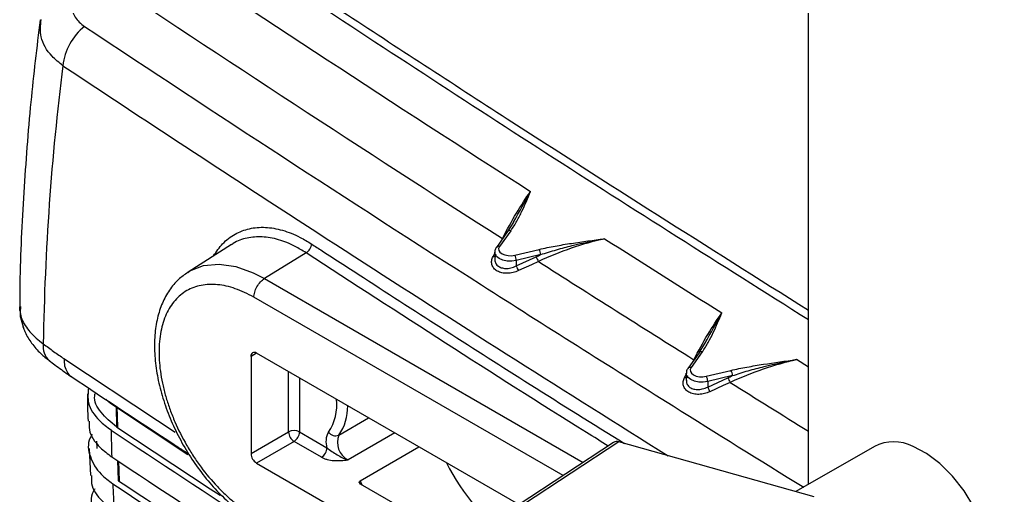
# Model space of a CAD drawing. Extents: x 14.8 to 109.8, y 1.6 to 86.6.
# Drawn here: x 15.322 to 19.073, y 69.121 to 70.959 of the extents above; entities that cross this region are included whole.
import ezdxf

# ---------------------------------------------------------------- set-up
doc = ezdxf.new("R2010")
doc.units = 0
doc.header["$MEASUREMENT"] = 0
doc.layers.add('OBJECT', color=7, linetype='CONTINUOUS')

msp = doc.modelspace()

# ---------------------------------------------------------------- linework, layer by layer
at = {"layer": 'OBJECT'}
for p, q in [((18.366, 69.1633), (18.366, 73.2906)), ((17.2179, 70.1433), (17.1742, 70.0824)), ((17.2276, 70.1756), (17.2054, 70.1399)), ((17.2057, 70.1398), (17.162, 70.0789)), ((17.1827, 70.1078), (17.1855, 70.1132)), ((17.1865, 70.113), (17.1855, 70.1132)), ((16.1407, 70.0905), (15.9729, 69.9838)), ((17.233, 70.0485), (17.3273, 70.071)), ((16.428, 70.0579), (16.2675, 69.9588)), ((17.1493, 70.044), (17.1557, 70.0563)), ((17.1557, 70.0602), (17.1557, 70.0327)), ((17.3331, 70.0508), (17.2387, 70.0282)), ((17.2387, 70.0073), (17.3156, 70.0429)), ((17.2387, 70.0282), (17.2387, 70.0073)), ((16.2675, 69.9588), (17.4974, 69.2487)), ((17.4193, 69.1976), (16.2265, 69.8862)), ((15.3257, 69.8503), (15.3241, 69.8279)), ((15.326, 69.8077), (15.3388, 69.7635)), ((17.9658, 69.7073), (17.9439, 69.6718)), ((16.2366, 69.6704), (16.2154, 69.6582)), ((16.2154, 69.6582), (16.2154, 69.2826)), ((17.249, 69.086), (16.2366, 69.6704)), ((17.9442, 69.6718), (17.9009, 69.6115)), ((17.9563, 69.6753), (17.9131, 69.615)), ((17.9211, 69.6397), (17.924, 69.6451)), ((17.925, 69.645), (17.924, 69.6451)), ((18.366, 69.6168), (18.3199, 69.6455)), ((16.3604, 69.3662), (16.3604, 69.599)), ((17.8883, 69.5768), (17.8947, 69.5891)), ((17.8947, 69.5928), (17.8947, 69.5655)), ((17.9719, 69.5811), (18.0672, 69.6039)), ((18.073, 69.5836), (17.9777, 69.5608)), ((16.4028, 69.5745), (16.4028, 69.3662)), ((17.9777, 69.5398), (18.0555, 69.5757)), ((17.9777, 69.5608), (17.9777, 69.5398)), ((15.6553, 69.4923), (15.6735, 69.4773)), ((15.6735, 69.4773), (15.9719, 69.2798)), ((15.6952, 69.4632), (15.6965, 69.3861)), ((15.6966, 69.4623), (15.6979, 69.3852)), ((15.698, 69.4641), (15.7004, 69.3848)), ((16.5539, 69.3543), (16.669, 69.4208)), ((16.2154, 69.2826), (16.3604, 69.3662)), ((16.4028, 69.3662), (16.5084, 69.3053)), ((16.77, 69.3625), (16.5897, 69.2584)), ((15.6187, 69.331), (15.6201, 69.3028)), ((16.3816, 69.3295), (16.2366, 69.2458)), ((16.4872, 69.2685), (16.3816, 69.3295)), ((17.6145, 69.3255), (17.2457, 69.0838)), ((17.6349, 69.3277), (17.2666, 69.0863)), ((18.3885, 69.116), (17.6349, 69.3277)), ((15.5915, 69.3027), (15.5962, 69.1975)), ((16.6369, 69.178), (16.8632, 69.3087)), ((18.6205, 69.3102), (18.3182, 69.1357)), ((15.7004, 69.2556), (15.7033, 69.1786)), ((15.7018, 69.2548), (15.7047, 69.1776)), ((15.7045, 69.253), (15.7068, 69.1773)), ((16.2366, 69.2458), (17.8948, 68.2886)), ((16.6369, 69.178), (16.6428, 69.1624)), ((17.2438, 68.8154), (16.6384, 69.1649))]:
    msp.add_line(p, q, dxfattribs=at)
at = {"layer": 'OBJECT', "flags": 128}
for points in [[(17.1742, 70.0824), (17.1709, 70.075), (17.1716, 70.0674), (17.176, 70.0602), (17.1839, 70.0541), (17.1945, 70.0495), (17.207, 70.047), (17.2201, 70.0466), (17.233, 70.0485)], [(17.2387, 70.0282), (17.2216, 70.0257), (17.204, 70.0262), (17.1874, 70.0297), (17.1733, 70.0357), (17.1628, 70.0439), (17.1569, 70.0534), (17.1557, 70.06)], [(15.9721, 69.982), (15.9799, 69.988), (16.0327, 70.0085), (16.0922, 70.0143), (16.1566, 70.005), (16.2243, 69.981), (16.2675, 69.9588), (16.2675, 69.9588), (16.2675, 69.9588)], [(17.3243, 70.0245), (17.2974, 70.0121), (17.2473, 69.989)], [(15.3241, 69.8279), (15.3251, 69.8118), (15.3258, 69.8078)], [(15.4936, 69.6495), (15.8549, 69.4106), (15.923, 69.3658)], [(17.9777, 69.5608), (17.9606, 69.5584), (17.943, 69.5589), (17.9264, 69.5623), (17.9123, 69.5683), (17.9018, 69.5765), (17.8959, 69.5861), (17.8947, 69.5926)], [(17.9131, 69.615), (17.9099, 69.6076), (17.9106, 69.6), (17.915, 69.5928), (17.9229, 69.5867), (17.9335, 69.5822), (17.9459, 69.5796), (17.9591, 69.5792), (17.9719, 69.5811)], [(18.0641, 69.5574), (18.0372, 69.545), (17.9863, 69.5215)], [(15.6979, 69.3852), (16.0583, 69.1469), (16.0965, 69.1217)], [(19.065, 68.762), (19.0728, 68.8167), (19.0704, 68.8781), (19.0579, 68.9436), (19.0358, 69.0107), (19.0049, 69.0768), (18.9665, 69.1394), (18.922, 69.1961), (18.8731, 69.2447), (18.8217, 69.2833), (18.7698, 69.3105)]]:
    msp.add_lwpolyline(points, dxfattribs=at)
at = {"layer": 'OBJECT'}
for centre, radius, start, end in [((69.7503, 152.0972), 97.1767, 236.226607, 237.329743), ((69.7562, 152.2759), 97.5418, 236.263532, 237.387426), ((15.7119, 70.7567), 0.2234, 128.2967, 173.9329), ((69.8231, 152.4956), 97.9574, 236.371293, 237.4405), ((70.3005, 153.202), 98.9826, 236.375938, 237.984198), ((17.2144, 70.1326), 0.0113, 71.8032, 140.2737), ((71.1804, 154.3228), 99.8222, 237.522587, 237.830175), ((17.1706, 70.0717), 0.0113, 71.7975, 140.3491), ((17.2935, 70.0505), 0.0396, 0.415, 31.2405), ((17.1519, 70.0579), 0.0141, 259.4243, 285.7378), ((17.1991, 70.0279), 0.0396, 0.4119, 31.2436), ((17.3905, 70.0669), 0.0786, 197.7871, 212.5852), ((17.3136, 70.0313), 0.0786, 197.7882, 212.5856), ((71.127, 154.4118), 100.0797, 237.479651, 237.885933), ((71.0822, 154.4602), 100.2908, 237.43827, 237.937791), ((15.4307, 69.8003), 0.0992, 178.9398, 201.8145), ((15.4862, 69.6956), 0.0732, 171.1869, 227.3788), ((16.2283, 69.6603), 0.0131, 50.7979, 189.2129), ((17.9528, 69.6646), 0.0113, 71.8043, 140.2726), ((17.9096, 69.6043), 0.0113, 71.7956, 140.3511), ((17.9381, 69.5605), 0.0396, 0.4141, 31.2401), ((18.0334, 69.5833), 0.0396, 0.4131, 31.2424), ((17.8909, 69.5907), 0.0141, 259.3282, 285.665), ((18.1302, 69.5996), 0.0784, 197.7317, 212.5482), ((71.7863, 155.4626), 101.3202, 237.979545, 238.180715), ((18.0524, 69.5637), 0.0784, 197.7335, 212.5508), ((16.3612, 69.4695), 0.1854, 325.914, 7.064), ((16.405, 69.4616), 0.1835, 324.227, 1.8027), ((71.7748, 155.565), 101.5947, 237.937508, 238.272297), ((70.2865, 151.5872), 98.6987, 236.405432, 237.969655), ((16.3816, 69.3253), 0.0461, 62.61, 117.39), ((16.4064, 69.3683), 0.0461, 182.6061, 237.3939), ((16.3567, 69.3683), 0.0461, 302.6053, 357.3947), ((16.5743, 69.3289), 0.0699, 148.3387, 199.7131), ((16.541, 69.3834), 0.0318, 214.1189, 293.8188), ((16.6263, 69.3267), 0.0776, 159.1434, 241.7671), ((18.6954, 69.1645), 0.1639, 63.0201, 117.2036), ((16.2615, 69.2847), 0.0461, 182.6061, 237.3939), ((16.4624, 69.3074), 0.0461, 302.6053, 357.3947), ((70.4348, 151.7148), 98.9718, 236.40935, 237.991824), ((17.7238, 69.6209), 0.8414, 206.3789, 234.2359), ((70.3176, 151.4298), 98.7539, 236.409756, 238.020537), ((70.4501, 151.6126), 98.9575, 236.411701, 237.996891)]:
    msp.add_arc(centre, radius, start, end, dxfattribs=at)
msp.add_ellipse((17.6455, 69.2741), major_axis=(-0.03, 0.052), ratio=0.576795, start_param=5.749205, end_param=6.315695, dxfattribs=at)
for points, knots in [([(16.3699, 71.1203), (16.3831, 71.1116), (16.4489, 71.0681), (16.7258, 70.8859), (17.3725, 70.4638), (17.9772, 70.0819), (18.366, 69.8364)], [0, 0, 0, 0, 0.020073, 0.100367, 0.421543, 1, 1, 1, 1]), ([(15.5487, 71.1094), (15.5377, 71.0936), (15.5298, 71.0775), (15.5226, 71.0527), (15.521, 71.0444), (15.5196, 71.0281), (15.5197, 71.0201), (15.5218, 71.0043), (15.5237, 70.9965), (15.5292, 70.9816), (15.5328, 70.9745), (15.5416, 70.961), (15.5469, 70.9545), (15.5591, 70.9425), (15.5659, 70.937), (15.5734, 70.932)], [0, 0, 0, 0, 0.25, 0.25, 0.375, 0.375, 0.5, 0.5, 0.625, 0.625, 0.75, 0.75, 0.875, 0.875, 1, 1, 1, 1]), ([(18.366, 69.7989), (18.0273, 70.0128), (17.3481, 70.4419), (16.6832, 70.8783), (16.3499, 71.0971)], [0, 0, 0, 0, 0.498676, 1, 1, 1, 1]), ([(15.4015, 70.9571), (15.3889, 70.8516), (15.3623, 70.6306), (15.3376, 70.2907), (15.3239, 70.0272), (15.3231, 69.8798), (15.323, 69.8504)], [0, 0, 0, 0, 0.288676, 0.604909, 0.921224, 1, 1, 1, 1]), ([(15.4897, 70.7803), (15.4751, 70.7922), (15.4355, 70.8243), (15.399, 70.8859), (15.4034, 70.9361), (15.4053, 70.9587)], [0, 0, 0, 0, 0.245147, 0.660983, 1, 1, 1, 1]), ([(17.1855, 70.1132), (17.2033, 70.1476), (17.2213, 70.18), (17.2575, 70.2407), (17.2757, 70.2688), (17.294, 70.2947)], [0, 0, 0, 0, 0.5, 0.5, 1, 1, 1, 1]), ([(17.2179, 70.1433), (17.2266, 70.1555), (17.2342, 70.1679), (17.2482, 70.1929), (17.2546, 70.2056), (17.2727, 70.2436), (17.2833, 70.2691), (17.294, 70.2947)], [0, 0, 0, 0, 0.25, 0.25, 0.5, 0.5, 1, 1, 1, 1]), ([(17.2287, 70.1766), (17.2507, 70.2168), (17.2729, 70.2572), (17.2939, 70.2944), (17.294, 70.2947)], [0, 0, 0, 0, 0.993143, 1, 1, 1, 1]), ([(16.0709, 70.0461), (16.082, 70.0625), (16.1054, 70.097), (16.1525, 70.1322), (16.2083, 70.1537), (16.2703, 70.159), (16.3365, 70.1473), (16.3971, 70.1238), (16.4349, 70.1008), (16.4496, 70.0918)], [0, 0, 0, 0, 0.138479, 0.291266, 0.443919, 0.596574, 0.74913, 0.901687, 1, 1, 1, 1]), ([(16.428, 70.0579), (16.428, 70.0579), (16.4131, 70.0665), (16.3791, 70.0883), (16.3208, 70.1109), (16.2582, 70.1222), (16.1995, 70.1163), (16.1598, 70.1046), (16.1423, 70.0906), (16.14, 70.0888)], [0, 0, 0, 0, 0.000005, 0.134261, 0.339645, 0.550982, 0.756532, 0.968059, 1, 1, 1, 1]), ([(17.5791, 70.1125), (17.5362, 70.1024), (17.4933, 70.0899), (17.4081, 70.0605), (17.3659, 70.0436), (17.3243, 70.0245)], [0, 0, 0, 0, 0.5, 0.5, 1, 1, 1, 1]), ([(17.3273, 70.071), (17.3475, 70.0758), (17.3682, 70.08), (17.4098, 70.0877), (17.4308, 70.0912), (17.4941, 70.101), (17.5366, 70.1067), (17.5791, 70.1125)], [0, 0, 0, 0, 0.25, 0.25, 0.5, 0.5, 1, 1, 1, 1]), ([(17.3331, 70.0508), (17.3531, 70.0576), (17.3733, 70.0638), (17.4141, 70.0755), (17.4346, 70.0809), (17.4963, 70.096), (17.5377, 70.1048), (17.5791, 70.1125)], [0, 0, 0, 0, 0.25, 0.25, 0.5, 0.5, 1, 1, 1, 1]), ([(16.428, 70.0579), (16.4335, 70.0609), (16.4389, 70.0662), (16.4468, 70.0786), (16.4493, 70.0857), (16.4496, 70.0918)], [0, 0, 0, 0, 0.5, 0.5, 1, 1, 1, 1]), ([(16.4496, 70.0918), (16.4629, 70.0832), (16.5294, 70.0399), (16.8093, 69.8584), (17.1957, 69.6087), (17.5354, 69.3973), (17.6571, 69.3215)], [0, 0, 0, 0, 0.033398, 0.166989, 0.701358, 1, 1, 1, 1]), ([(17.162, 70.0789), (17.1595, 70.075), (17.1558, 70.069), (17.1563, 70.0622), (17.1565, 70.0599)], [0, 0, 0, 0, 0.661584, 1, 1, 1, 1]), ([(17.5936, 69.3118), (17.5658, 69.3291), (17.1714, 69.5745), (16.7861, 69.825), (16.428, 70.0579)], [0, 0, 0, 0, 0.070502, 1, 1, 1, 1]), ([(17.2473, 69.989), (17.2406, 69.9859), (17.2336, 69.9834), (17.2191, 69.98), (17.2117, 69.979), (17.1972, 69.9787), (17.1901, 69.9793), (17.177, 69.9822), (17.1709, 69.9845), (17.1604, 69.9904), (17.1559, 69.9941), (17.1489, 70.0024), (17.1464, 70.0072), (17.1436, 70.0172), (17.1433, 70.0225), (17.1447, 70.0333), (17.1465, 70.0387), (17.1493, 70.044)], [0, 0, 0, 0, 0.125, 0.125, 0.25, 0.25, 0.375, 0.375, 0.5, 0.5, 0.625, 0.625, 0.75, 0.75, 0.875, 0.875, 1, 1, 1, 1]), ([(17.1603, 70.051), (17.1578, 70.0456), (17.1549, 70.0394), (17.156, 70.0336), (17.1562, 70.0329)], [0, 0, 0, 0, 0.869724, 1, 1, 1, 1]), ([(17.1562, 70.0329), (17.1565, 70.0285), (17.1571, 70.0191), (17.1662, 70.0076), (17.1804, 69.9997), (17.1983, 69.9968), (17.2188, 69.9987), (17.2318, 70.0043), (17.2387, 70.0073)], [0, 0, 0, 0, 0.1484539, 0.3179427, 0.4825809, 0.6463035, 0.8131941, 1, 1, 1, 1]), ([(15.9719, 69.9823), (15.9595, 69.9737), (15.9323, 69.9549), (15.8991, 69.9144), (15.8716, 69.8641), (15.8529, 69.8058), (15.8428, 69.7405), (15.8422, 69.6691), (15.8507, 69.5939), (15.8684, 69.5163), (15.8944, 69.4384), (15.9284, 69.3616), (15.9693, 69.2875), (16.0166, 69.2176), (16.0691, 69.1532), (16.1261, 69.0957), (16.1811, 69.051), (16.2196, 69.0254), (16.2364, 69.0158), (16.2378, 69.015)], [0, 0, 0, 0, 0.050295, 0.109735, 0.17046, 0.232192, 0.296337, 0.360946, 0.426529, 0.491248, 0.556364, 0.621104, 0.685643, 0.750552, 0.815225, 0.880459, 0.945563, 0.995333, 1, 1, 1, 1]), ([(16.2265, 69.8862), (16.2265, 69.8924), (16.2276, 69.8993), (16.2316, 69.9133), (16.2347, 69.9204), (16.2422, 69.9337), (16.2467, 69.94), (16.2566, 69.9509), (16.262, 69.9554), (16.2675, 69.9588)], [0, 0, 0, 0, 0.25, 0.25, 0.5, 0.5, 0.75, 0.75, 1, 1, 1, 1]), ([(16.2265, 69.8862), (16.2024, 69.9001), (16.1782, 69.9113), (16.1314, 69.9275), (16.1086, 69.9326), (16.0754, 69.9359), (16.0644, 69.9363), (16.0432, 69.9354), (16.033, 69.9342), (16.0033, 69.9284), (15.9848, 69.9216), (15.9507, 69.9019), (15.9356, 69.8893), (15.9157, 69.8665), (15.9095, 69.8583), (15.8982, 69.8404), (15.893, 69.8307), (15.8792, 69.8004), (15.8723, 69.7781), (15.8652, 69.7416), (15.8634, 69.7288), (15.861, 69.7025), (15.8604, 69.6891), (15.8604, 69.6478), (15.8626, 69.6191), (15.8696, 69.5742), (15.8725, 69.5589), (15.8795, 69.5285), (15.8875, 69.498), (15.8976, 69.4672), (15.9089, 69.4363), (15.9151, 69.4207), (15.9351, 69.3745), (15.9502, 69.3445), (15.9755, 69.3007), (15.9843, 69.2863), (16.0029, 69.2579), (16.0126, 69.244), (16.0424, 69.2038), (16.0634, 69.1787), (16.0966, 69.1436), (16.108, 69.1323), (16.131, 69.111), (16.1426, 69.101), (16.1776, 69.0727), (16.2014, 69.0563), (16.2255, 69.0423)], [0, 0, 0, 0, 0.0625, 0.0625, 0.125, 0.125, 0.15625, 0.15625, 0.1875, 0.1875, 0.25, 0.25, 0.3125, 0.3125, 0.34375, 0.34375, 0.375, 0.375, 0.4375, 0.4375, 0.46875, 0.46875, 0.5, 0.5, 0.5625, 0.5625, 0.59375, 0.59375, 0.625, 0.65625, 0.65625, 0.6875, 0.6875, 0.75, 0.75, 0.78125, 0.78125, 0.8125, 0.8125, 0.875, 0.875, 0.90625, 0.90625, 0.9375, 0.9375, 1, 1, 1, 1]), ([(15.3228, 69.8506), (15.3226, 69.8489), (15.3216, 69.8417), (15.3231, 69.8346), (15.3242, 69.8292)], [0, 0, 0, 0, 0.241862, 1, 1, 1, 1]), ([(17.924, 69.6451), (17.9417, 69.6794), (17.9596, 69.7118), (17.9957, 69.7722), (18.0138, 69.8002), (18.032, 69.8259)], [0, 0, 0, 0, 0.5, 0.5, 1, 1, 1, 1]), ([(17.9563, 69.6753), (17.965, 69.6874), (17.9726, 69.6997), (17.9865, 69.7246), (17.9929, 69.7372), (18.0108, 69.7751), (18.0214, 69.8005), (18.032, 69.8259)], [0, 0, 0, 0, 0.25, 0.25, 0.5, 0.5, 1, 1, 1, 1]), ([(17.9671, 69.7084), (17.989, 69.7484), (18.011, 69.7887), (18.0319, 69.8257), (18.032, 69.8259)], [0, 0, 0, 0, 0.993137, 1, 1, 1, 1]), ([(15.3316, 69.8021), (15.3384, 69.7851), (15.3488, 69.7685), (15.3695, 69.7445), (15.3773, 69.7366), (15.3944, 69.7213), (15.4038, 69.714), (15.4139, 69.7068)], [0, 0, 0, 0, 0.5, 0.5, 0.75, 0.75, 1, 1, 1, 1]), ([(15.3395, 69.7637), (15.3409, 69.7596), (15.3475, 69.7398), (15.3689, 69.7076), (15.4004, 69.6702), (15.4261, 69.6505), (15.4378, 69.6415)], [0, 0, 0, 0, 0.0814377, 0.3941203, 0.7258868, 1, 1, 1, 1]), ([(15.4139, 69.7068), (15.4271, 69.6969), (15.4404, 69.6869), (15.4669, 69.6675), (15.4802, 69.6584), (15.4936, 69.6495)], [0, 0, 0, 0, 0.5, 0.5, 1, 1, 1, 1]), ([(15.4369, 69.6421), (15.4442, 69.6365), (15.4686, 69.6176), (15.4963, 69.5976), (15.5175, 69.5829), (15.522, 69.5797)], [0, 0, 0, 0, 0.249485, 0.838147, 1, 1, 1, 1]), ([(15.4936, 69.6495), (15.494, 69.6397), (15.4949, 69.6202), (15.5052, 69.5974), (15.5152, 69.5836), (15.523, 69.5801), (15.5239, 69.5797)], [0, 0, 0, 0, 0.319103, 0.638205, 0.957308, 1, 1, 1, 1]), ([(18.3199, 69.6455), (18.2768, 69.6354), (18.2338, 69.6229), (18.1482, 69.5934), (18.1059, 69.5765), (18.0641, 69.5574)], [0, 0, 0, 0, 0.5, 0.5, 1, 1, 1, 1]), ([(18.0672, 69.6039), (18.0875, 69.6087), (18.1082, 69.6129), (18.15, 69.6206), (18.1711, 69.6241), (18.2345, 69.634), (18.2772, 69.6398), (18.3199, 69.6455)], [0, 0, 0, 0, 0.25, 0.25, 0.5, 0.5, 1, 1, 1, 1]), ([(18.073, 69.5836), (18.093, 69.5904), (18.1134, 69.5967), (18.1543, 69.6084), (18.1748, 69.6138), (18.2367, 69.629), (18.2783, 69.6378), (18.3199, 69.6455)], [0, 0, 0, 0, 0.25, 0.25, 0.5, 0.5, 1, 1, 1, 1]), ([(15.5237, 69.5793), (15.655, 69.4918), (15.8046, 69.3922), (15.9563, 69.2937), (15.9748, 69.2817)], [0, 0, 0, 0, 0.878079, 1, 1, 1, 1]), ([(17.8993, 69.5838), (17.8968, 69.5784), (17.8939, 69.5721), (17.895, 69.5664), (17.8951, 69.5656)], [0, 0, 0, 0, 0.870128, 1, 1, 1, 1]), ([(17.9009, 69.6115), (17.8985, 69.6076), (17.8948, 69.6017), (17.8953, 69.5948), (17.8954, 69.5925)], [0, 0, 0, 0, 0.661588, 1, 1, 1, 1]), ([(17.9863, 69.5215), (17.9795, 69.5184), (17.9725, 69.516), (17.958, 69.5125), (17.9506, 69.5116), (17.9362, 69.5113), (17.929, 69.5119), (17.916, 69.5148), (17.9098, 69.5171), (17.8993, 69.5231), (17.8948, 69.5268), (17.8878, 69.5351), (17.8853, 69.5399), (17.8825, 69.5499), (17.8822, 69.5553), (17.8837, 69.5661), (17.8855, 69.5715), (17.8883, 69.5768)], [0, 0, 0, 0, 0.125, 0.125, 0.25, 0.25, 0.375, 0.375, 0.5, 0.5, 0.625, 0.625, 0.75, 0.75, 0.875, 0.875, 1, 1, 1, 1]), ([(17.8951, 69.5656), (17.8954, 69.5612), (17.8961, 69.5518), (17.9052, 69.5403), (17.9194, 69.5323), (17.9373, 69.5294), (17.9578, 69.5313), (17.9708, 69.5368), (17.9777, 69.5398)], [0, 0, 0, 0, 0.148736, 0.31842, 0.483164, 0.646881, 0.813665, 1, 1, 1, 1]), ([(15.5839, 69.513), (15.5839, 69.4961), (15.584, 69.4612), (15.5859, 69.4261), (15.5869, 69.4079)], [0, 0, 0, 0, 0.482613, 1, 1, 1, 1]), ([(15.5884, 69.5365), (15.5865, 69.5171), (15.5821, 69.4734), (15.6188, 69.4166), (15.6597, 69.3856), (15.6752, 69.3738)], [0, 0, 0, 0, 0.330905, 0.746548, 1, 1, 1, 1]), ([(15.6965, 69.3861), (15.6748, 69.404), (15.6315, 69.4399), (15.6076, 69.4872), (15.6134, 69.5116), (15.6141, 69.5142)], [0, 0, 0, 0, 0.471778, 0.942871, 1, 1, 1, 1]), ([(15.5914, 69.408), (15.5907, 69.397), (15.5882, 69.3616), (15.622, 69.313), (15.6627, 69.2819), (15.6781, 69.2701)], [0, 0, 0, 0, 0.2205183, 0.7045693, 1, 1, 1, 1]), ([(15.6028, 69.3568), (15.6, 69.3525), (15.5825, 69.3254), (15.5911, 69.2701), (15.6248, 69.2092), (15.6663, 69.1781), (15.682, 69.1663)], [0, 0, 0, 0, 0.067999, 0.424812, 0.781822, 1, 1, 1, 1]), ([(15.6752, 69.3738), (15.6757, 69.3565), (15.6765, 69.322), (15.6776, 69.2874), (15.6781, 69.2701)], [0, 0, 0, 0, 0.500035, 1, 1, 1, 1]), ([(16.5084, 69.3053), (16.5139, 69.3003), (16.5205, 69.2958), (16.5338, 69.287), (16.5405, 69.2827), (16.5541, 69.2743), (16.561, 69.2702), (16.5752, 69.2633), (16.5825, 69.2603), (16.5897, 69.2584)], [0, 0, 0, 0, 0.25, 0.25, 0.5, 0.5, 0.75, 0.75, 1, 1, 1, 1]), ([(16.4872, 69.2685), (16.4905, 69.2666), (16.494, 69.265), (16.5014, 69.2621), (16.5055, 69.2608), (16.518, 69.2577), (16.5269, 69.2565), (16.5448, 69.2554), (16.5538, 69.2556), (16.5718, 69.2566), (16.5808, 69.2575), (16.5897, 69.2584)], [0, 0, 0, 0, 0.125, 0.125, 0.25, 0.25, 0.5, 0.5, 0.75, 0.75, 1, 1, 1, 1]), ([(15.6003, 69.1976), (15.5996, 69.1874), (15.5974, 69.1529), (15.6309, 69.1051), (15.6716, 69.074), (15.687, 69.0622)], [0, 0, 0, 0, 0.206728, 0.69878, 1, 1, 1, 1]), ([(15.682, 69.1663), (15.6828, 69.1489), (15.6843, 69.1143), (15.6861, 69.0796), (15.687, 69.0622)], [0, 0, 0, 0, 0.500021, 1, 1, 1, 1]), ([(16.6384, 69.1649), (16.6354, 69.1667), (16.6334, 69.1689), (16.6325, 69.1738), (16.6338, 69.1763), (16.6369, 69.178)], [0, 0, 0, 0, 0.5, 0.5, 1, 1, 1, 1]), ([(15.6129, 69.1471), (15.6104, 69.1432), (15.5934, 69.1167), (15.6022, 69.062), (15.6358, 69.001), (15.6773, 68.9699), (15.6931, 68.958)], [0, 0, 0, 0, 0.060299, 0.419665, 0.779347, 1, 1, 1, 1])]:
    msp.add_open_spline(points, degree=3, knots=knots, dxfattribs=at)
for points in [[(15.4897, 70.7803), (15.4449, 70.4267), (15.4196, 70.0684), (15.4139, 69.7068)], [(17.3156, 70.0429), (17.3214, 70.0455), (17.3272, 70.0482), (17.3331, 70.0508)], [(15.3241, 69.8279), (15.3257, 69.8193), (15.3281, 69.8107), (15.3316, 69.8021)], [(18.0555, 69.5757), (18.0613, 69.5784), (18.0671, 69.581), (18.073, 69.5836)], [(15.6965, 69.3861), (15.697, 69.3858), (15.6974, 69.3855), (15.6979, 69.3852)], [(15.7033, 69.1785), (15.7038, 69.1782), (15.7042, 69.1779), (15.7047, 69.1776)]]:
    msp.add_open_spline(points, degree=3, dxfattribs=at)

doc.saveas('drawing.dxf')
